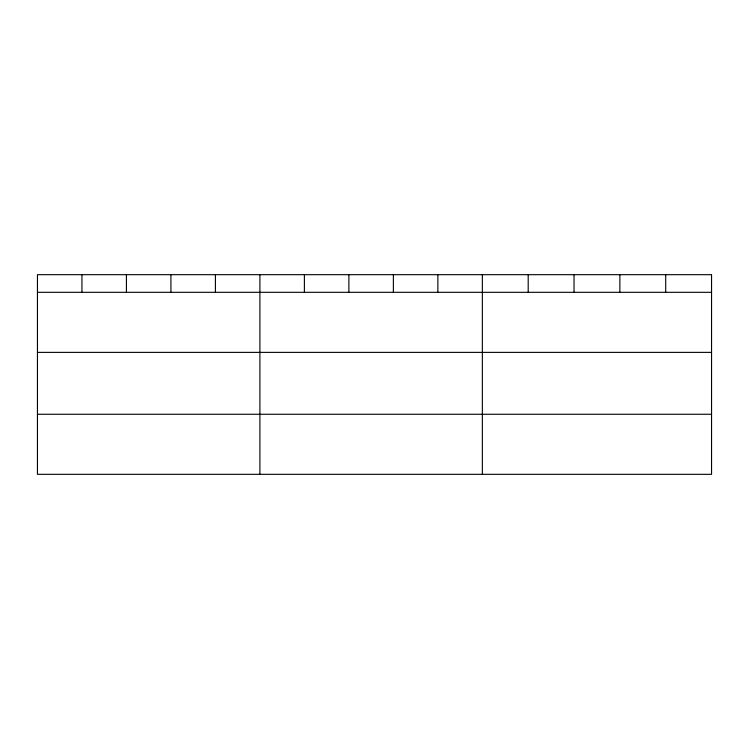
<?xml version="1.0" encoding="UTF-8"?>
<svg xmlns="http://www.w3.org/2000/svg" width="749" height="749" viewBox="0 0 749 749"><rect width="100%" height="100%" fill="white"/><g stroke="black" fill="none" stroke-linecap="round" stroke-linejoin="round"><path stroke-width="1.12" d="M37.45 292.316L711.55 292.316M37.45 352.376L711.55 352.376M37.45 414.263L711.55 414.263M665.711 274.677L665.711 292.316M619.872 274.677L619.872 292.316M574.034 274.677L574.034 292.316M528.195 274.677L528.195 292.316M482.356 274.677L482.356 474.323M437.865 274.677L437.865 292.316M393.375 274.677L393.375 292.316M348.884 274.677L348.884 292.316M304.394 274.677L304.394 292.316M259.903 274.677L259.903 474.323M215.412 274.677L215.412 292.316M170.922 274.677L170.922 292.316M126.431 274.677L126.431 292.316M81.941 274.677L81.941 292.316M711.55 274.677L37.45 274.677L37.45 474.323L711.55 474.323L711.55 274.677"/></g></svg>
